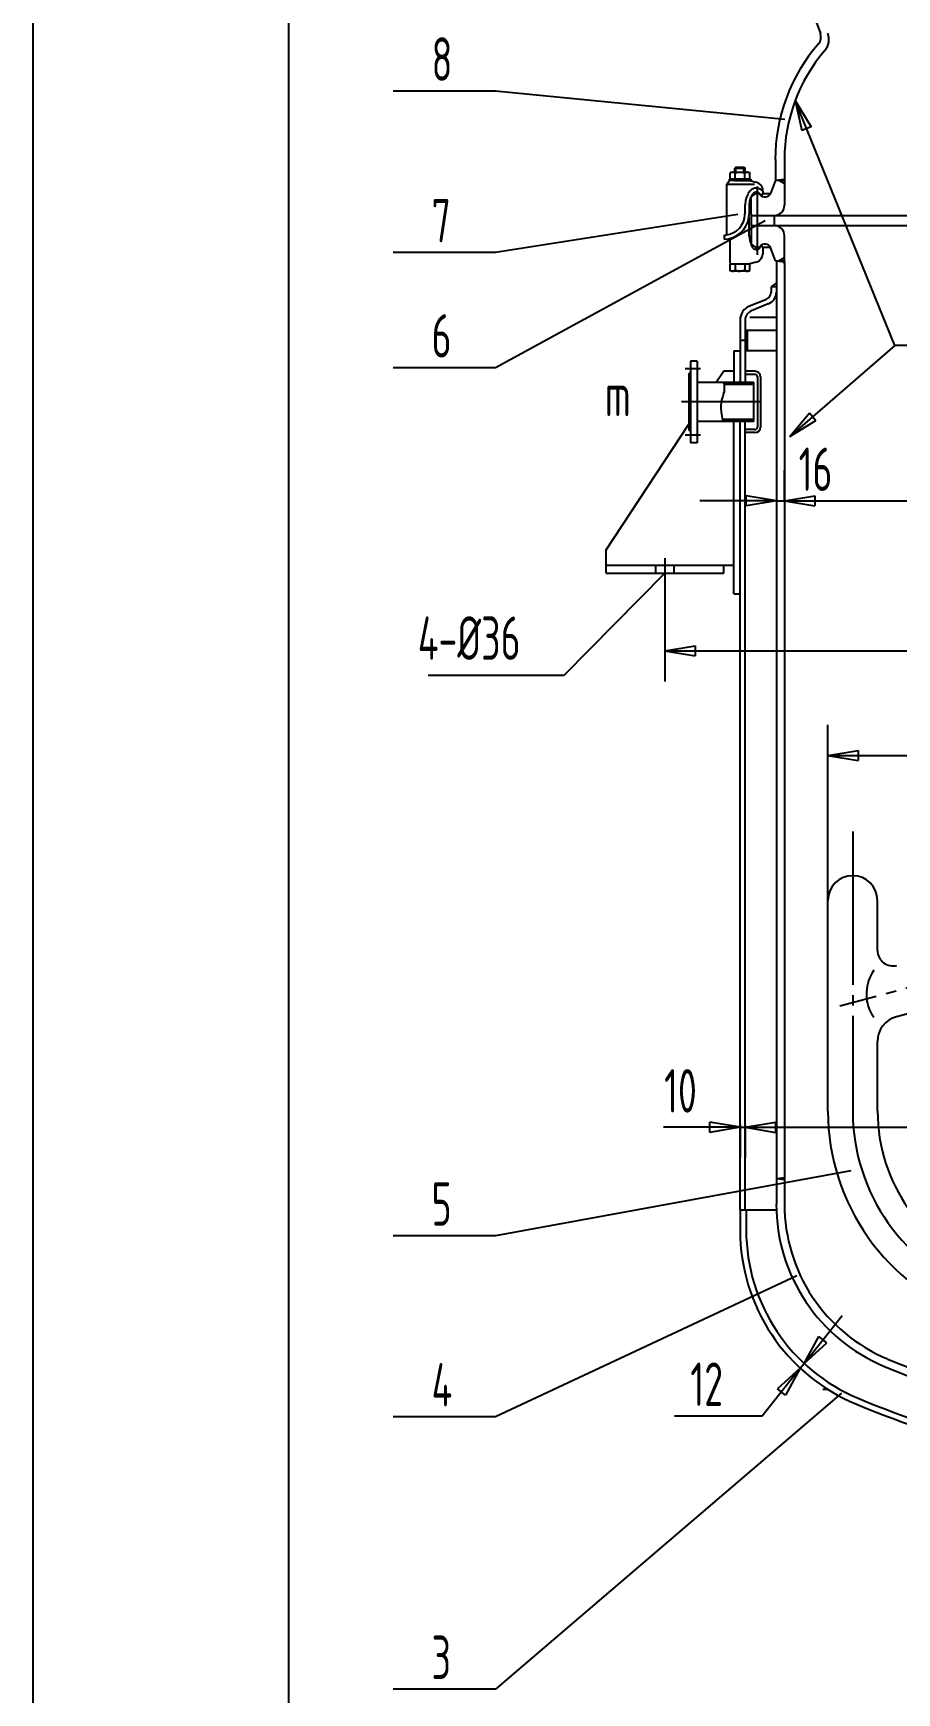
# Model space of a CAD drawing. Extents: x 231 to 66067, y -1596 to 5236.
# Drawn here: x 231 to 315.5, y -1286.8 to -1124.5 of the extents above; entities that cross this region are included whole.
import ezdxf

# ---------------------------------------------------------------- set-up
doc = ezdxf.new("R2010")
doc.units = 0
doc.linetypes.add('DASHDOT', pattern=[18, 15, -1, 1, -1])
doc.layers.get('0').update_dxf_attribs({"color": 1, "linetype": 'DASHDOT'})
for name, color, linetype in [('1', 8, 'CONTINUOUS'), ('12', 134, 'CONTINUOUS'), ('2', 8, 'CONTINUOUS')]:
    doc.layers.add(name, color=color, linetype=linetype)
doc.styles.get("Standard").update_dxf_attribs({"font": 'isocp.shx', "width": 0.707, "bigfont": 'hztxt.shx'})

# ---------------------------------------------------------------- blocks, each defined once
blk = doc.blocks.new('Cadt9')
at = {"layer": '2'}
for p, q in [((298.56, -1158.69), (298.57, -1158.76, 1)), ((298.57, -1158.76), (298.59, -1158.92)), ((298.33, -1160.41), (298.29, -1160.63)), ((298.39, -1160.22), (298.33, -1160.41)), ((298.45, -1160.05), (298.39, -1160.22)), ((298.5, -1159.88), (298.45, -1160.05)), ((298.54, -1159.72), (298.5, -1159.88)), ((298.58, -1159.57), (298.54, -1159.72)), ((298.6, -1159.41), (298.58, -1159.57)), ((298.59, -1158.92), (298.61, -1159.08)), ((298.61, -1159.25), (298.6, -1159.41)), ((298.61, -1159.08), (298.61, -1159.25)), ((298.29, -1160.63), (298.26, -1160.9)), ((298.26, -1160.9), (298.26, -1161.21)), ((298.26, -1161.21), (298.3, -1161.58)), ((298.3, -1161.58), (298.36, -1161.97)), ((298.36, -1161.97), (298.43, -1162.37)), ((298.43, -1162.37), (298.46, -1162.49))]:
    blk.add_line(p, q, dxfattribs=at)
blk = doc.blocks.new('Cadt13')
at = {"layer": '2'}
for p, q in [((304.5, -1170.37), (304.5, -1167.27)), ((392, -1170.27), (392, -1167.27)), ((303.7, -1170.27), (296.2, -1170.27)), ((303.7, -1170.27), (300.74, -1169.78)), ((300.74, -1170.76), (300.74, -1169.78)), ((303.7, -1170.27), (300.74, -1170.76)), ((303.7, -1169.7), (303.7, -1173.27)), ((303.7, -1170.27), (392, -1170.27, 1)), ((304.5, -1170.27), (307.46, -1169.78)), ((304.5, -1170.27), (307.46, -1170.76)), ((307.46, -1169.78), (307.46, -1170.76)), ((392, -1170.27), (389.04, -1169.78)), ((389.04, -1170.76), (389.04, -1169.78)), ((392, -1170.27), (389.04, -1170.76))]:
    blk.add_line(p, q, dxfattribs=at)
blk = doc.blocks.new('Cadt14')
at = {"layer": '2'}
for p, q in [((315.29, -1155.06), (305.54, -1131.12)), ((305.54, -1131.12), (307.12, -1133.68)), ((305.54, -1131.12), (306.2, -1134.05)), ((307.12, -1133.68), (306.2, -1134.05)), ((337.23, -1155.06), (315.29, -1155.06, 1))]:
    blk.add_line(p, q, dxfattribs=at)
blk = doc.blocks.new('Cadt15')
at = {"layer": '2'}
for p, q in [((315.29, -1155.06), (305.01, -1163.96, 1)), ((305.01, -1163.96), (306.93, -1161.65)), ((306.93, -1161.65), (307.57, -1162.39)), ((305.01, -1163.96), (307.57, -1162.39))]:
    blk.add_line(p, q, dxfattribs=at)
blk = doc.blocks.new('Cadt19')
at = {"layer": '2'}
for p, q in [((292.8, -1178.47), (292.8, -1187.93, 1)), ((403.7, -1178.47), (403.7, -1187.93)), ((292.8, -1184.93), (295.76, -1184.44)), ((295.76, -1184.44), (295.76, -1185.42)), ((403.7, -1184.93), (400.74, -1184.44)), ((400.74, -1184.44), (400.74, -1185.42)), ((292.8, -1184.93), (403.7, -1184.93)), ((292.8, -1184.93), (295.76, -1185.42)), ((403.7, -1184.93), (400.74, -1185.42))]:
    blk.add_line(p, q, dxfattribs=at)
blk = doc.blocks.new('Cadt20')
at = {"layer": '2'}
for p, q in [((308.75, -1211.18), (308.75, -1192.17, 1)), ((387.75, -1213.01), (387.75, -1192.17)), ((308.75, -1195.17), (311.71, -1194.68)), ((308.75, -1195.17), (387.75, -1195.17)), ((308.75, -1195.17), (311.71, -1195.67)), ((311.71, -1194.68), (311.71, -1195.67)), ((387.75, -1195.17), (384.79, -1194.68)), ((384.79, -1194.68), (384.79, -1195.67)), ((387.75, -1195.17), (384.79, -1195.67))]:
    blk.add_line(p, q, dxfattribs=at)
blk = doc.blocks.new('Cadt21')
at = {"layer": '2'}
for p, q in [((395.85, -1233.31), (395.85, -1228.53)), ((300.15, -1231.53), (292.65, -1231.53)), ((300.15, -1231.53), (297.19, -1231.04)), ((297.19, -1232.03), (297.19, -1231.04)), ((300.15, -1231.53), (297.19, -1232.03)), ((300.15, -1231.28), (300.15, -1234.53)), ((300.15, -1231.53), (395.85, -1231.53, 1)), ((300.65, -1231.53), (303.61, -1231.04)), ((300.65, -1231.33), (300.65, -1234.53)), ((300.65, -1231.53), (303.61, -1232.03)), ((303.61, -1231.04), (303.61, -1232.03)), ((395.85, -1231.53), (392.89, -1231.04)), ((392.89, -1232.03), (392.89, -1231.04)), ((395.85, -1231.53), (392.89, -1232.03))]:
    blk.add_line(p, q, dxfattribs=at)
blk = doc.blocks.new('Cadt27')
at = {"layer": '2'}
for p, q in [((306.41, -1254.62), (310.15, -1249.92)), ((306.41, -1254.62), (307.87, -1252)), ((306.41, -1254.62), (308.64, -1252.61)), ((308.64, -1252.61), (307.87, -1252)), ((306.04, -1255.09), (306.41, -1254.62)), ((306.04, -1255.09), (302.3, -1259.78, 1)), ((306.04, -1255.09), (303.81, -1257.1)), ((306.04, -1255.09), (304.58, -1257.71)), ((304.58, -1257.71), (303.81, -1257.1))]:
    blk.add_line(p, q, dxfattribs=at)

msp = doc.modelspace()

# ---------------------------------------------------------------- linework, layer by layer
for p, q in [((301.85, -1146.21), (301.85, -1139.52)), ((296.28, -1157.34), (294.79, -1157.34)), ((302.24, -1160.59), (294.41, -1160.59)), ((296.28, -1163.84), (294.79, -1163.84)), ((292.8, -1175.86), (292.8, -1178.47)), ((311.17, -1202.61), (311.17, -1230.53, 6.28)), ((348.25, -1209.42), (309.92, -1219.69, 6.28))]:
    msp.add_line(p, q)
msp.add_arc((330.1, -1229.96), 18.93, 180, 250.5474)
at = {"layer": '1'}
for p, q in [((256, -1586.03), (256, -1012.03)), ((307.02, -1121.86), (308.01, -1124.55)), ((299.74, -1137.63), (299.64, -1137.73)), ((299.64, -1138.13), (299.64, -1137.73)), ((299.64, -1137.73), (300.64, -1137.73)), ((299.74, -1137.63), (300.54, -1137.63)), ((300.54, -1137.63), (300.64, -1137.73)), ((300.64, -1138.13), (300.64, -1137.73)), ((303.6, -1136.89), (303.6, -1138.39)), ((304.5, -1136.89), (304.5, -1138.39)), ((299.16, -1138.93), (298.84, -1139.28)), ((298.84, -1144.18), (298.84, -1139.28)), ((298.84, -1139.28), (301.55, -1139.28)), ((301.19, -1138.8), (299.09, -1138.8)), ((299.09, -1138.8), (299.09, -1138.93)), ((299.64, -1138.93), (299.09, -1138.93)), ((299.23, -1138.13), (299.19, -1138.23)), ((299.22, -1138.21), (299.19, -1138.25)), ((299.19, -1138.8), (299.19, -1138.23)), ((299.19, -1138.25), (299.19, -1138.26)), ((299.26, -1138.18), (299.22, -1138.21)), ((299.23, -1138.13), (301.05, -1138.13)), ((299.23, -1138.13), (301.05, -1138.13)), ((299.31, -1138.16), (299.26, -1138.18)), ((299.35, -1138.14), (299.31, -1138.16)), ((299.4, -1138.13), (299.35, -1138.14)), ((299.45, -1138.13), (299.4, -1138.13)), ((299.5, -1138.14), (299.45, -1138.13)), ((299.55, -1138.16), (299.5, -1138.14)), ((299.59, -1138.19), (299.55, -1138.16)), ((299.63, -1138.22), (299.59, -1138.19)), ((299.66, -1138.26), (299.63, -1138.22)), ((299.64, -1138.93), (300.64, -1138.93)), ((299.8, -1138.19), (299.66, -1138.26)), ((299.66, -1138.8), (299.66, -1138.26)), ((299.96, -1138.15), (299.8, -1138.19)), ((300.13, -1138.13), (299.96, -1138.15)), ((300.3, -1138.14), (300.13, -1138.13)), ((300.46, -1138.19), (300.3, -1138.14)), ((300.62, -1138.26), (300.46, -1138.19)), ((300.65, -1138.22), (300.62, -1138.26)), ((300.62, -1138.8), (300.62, -1138.26)), ((300.64, -1138.93), (301.19, -1138.93)), ((300.69, -1138.19), (300.65, -1138.22)), ((300.73, -1138.16), (300.69, -1138.19)), ((300.78, -1138.14), (300.73, -1138.16)), ((300.83, -1138.13), (300.78, -1138.14)), ((300.88, -1138.13), (300.83, -1138.13)), ((300.93, -1138.14), (300.88, -1138.13)), ((300.97, -1138.16), (300.93, -1138.14)), ((301.02, -1138.18), (300.97, -1138.16)), ((301.06, -1138.21), (301.02, -1138.18)), ((301.05, -1138.13), (301.09, -1138.23)), ((301.09, -1138.25), (301.06, -1138.21)), ((301.09, -1138.8), (301.09, -1138.23)), ((301.09, -1138.93), (301.72, -1139.1, 6.28)), ((301.19, -1138.8), (301.19, -1138.93)), ((301.8, -1139.12), (301.72, -1139.1)), ((301.94, -1139.19), (301.8, -1139.12)), ((302.07, -1139.28), (301.94, -1139.19)), ((302.18, -1139.39), (302.07, -1139.28)), ((302.27, -1139.52), (302.18, -1139.39)), ((303.6, -1138.89), (303.13, -1140.19)), ((303.6, -1138.39), (303.6, -1138.89)), ((303.6, -1138.89), (304.5, -1138.79)), ((303.6, -1138.89), (303.95, -1138.89)), ((303.6, -1138.89), (304.5, -1138.89)), ((303.95, -1138.89), (304.5, -1139.21)), ((304.5, -1138.31), (304.5, -1139.44)), ((304.5, -1138.39), (304.5, -1138.79)), ((304.5, -1139.21), (304.5, -1141.34)), ((300.68, -1140.9), (300.64, -1141.27)), ((300.78, -1140.55), (300.68, -1140.9)), ((300.95, -1140.22), (300.78, -1140.55)), ((301, -1140.11), (300.95, -1140.2)), ((301.08, -1139.98), (301, -1140.11)), ((301.07, -1140.98), (301.04, -1141.27)), ((301.15, -1140.69), (301.07, -1140.98)), ((301.19, -1139.88), (301.08, -1139.98)), ((301.29, -1140.42), (301.15, -1140.69)), ((301.31, -1139.79), (301.19, -1139.88)), ((301.25, -1140.54), (301.67, -1140.24)), ((301.25, -1142.24), (301.25, -1140.54, 6.28)), ((301.29, -1140.42), (301.32, -1140.36)), ((301.44, -1139.73), (301.31, -1139.79)), ((301.33, -1140.35), (301.32, -1140.36)), ((301.36, -1140.28), (301.33, -1140.35)), ((301.41, -1140.22), (301.36, -1140.28)), ((301.47, -1140.17), (301.41, -1140.22)), ((301.59, -1139.69), (301.44, -1139.73)), ((301.54, -1140.12), (301.47, -1140.17)), ((301.61, -1140.1), (301.54, -1140.12)), ((301.73, -1139.68), (301.59, -1139.69)), ((301.69, -1140.08), (301.61, -1140.1)), ((301.77, -1140.08), (301.69, -1140.08)), ((301.88, -1139.69), (301.73, -1139.68)), ((301.84, -1140.09), (301.77, -1140.08)), ((301.92, -1140.12), (301.84, -1140.09)), ((301.85, -1140.19), (302.04, -1140.19)), ((302.03, -1139.73), (301.88, -1139.69)), ((301.99, -1140.15), (301.92, -1140.12)), ((302.05, -1140.2), (301.99, -1140.15)), ((302.16, -1139.79), (302.03, -1139.73)), ((302.1, -1140.26), (302.05, -1140.2)), ((302.14, -1140.33), (302.1, -1140.26)), ((302.29, -1140.33), (302.14, -1140.33)), ((302.28, -1139.87), (302.16, -1139.79)), ((302.33, -1139.66), (302.27, -1139.52)), ((302.39, -1139.98), (302.28, -1139.87)), ((302.29, -1140.33), (302.31, -1140.33)), ((302.31, -1140.33), (302.32, -1140.32)), ((302.32, -1140.32), (302.34, -1140.31)), ((302.37, -1139.81), (302.33, -1139.66)), ((302.34, -1140.31), (302.35, -1140.3)), ((302.35, -1140.3), (302.36, -1140.29)), ((302.36, -1140.29), (302.37, -1140.28)), ((302.39, -1139.97), (302.37, -1139.81)), ((302.37, -1140.28), (302.38, -1140.26)), ((302.38, -1140.26), (302.39, -1140.25)), ((302.39, -1139.97), (302.39, -1140.23)), ((302.39, -1140.19), (303.13, -1140.19)), ((302.39, -1140.25), (302.39, -1140.23)), ((300.47, -1142.98), (300.58, -1142.63)), ((300.58, -1142.63), (300.62, -1142.27)), ((300.62, -1141.31), (300.62, -1142.18)), ((300.62, -1142.27), (300.63, -1142.18)), ((300.64, -1141.27), (300.64, -1141.31)), ((300.9, -1142.99), (301.01, -1142.56)), ((301.01, -1142.56), (301.04, -1142.18)), ((301.04, -1141.27), (301.04, -1141.31)), ((301.04, -1141.31), (301.04, -1142.18)), ((301.04, -1144.35), (301.04, -1142.5)), ((301.35, -1142.34), (301.25, -1142.24, 6.28)), ((301.25, -1142.34), (301.25, -1143.34)), ((301.25, -1142.34), (345.87, -1142.34, 6.28)), ((303.5, -1142.34), (303.5, -1143.34)), ((298.59, -1144.28), (298.74, -1144.28)), ((298.59, -1144.28), (298.59, -1144.68)), ((298.74, -1144.28), (298.76, -1144.28)), ((298.76, -1144.28), (298.77, -1144.27)), ((298.77, -1144.27), (298.79, -1144.26)), ((298.79, -1144.26), (298.8, -1144.25)), ((298.8, -1144.25), (298.81, -1144.24)), ((298.81, -1144.25), (299.16, -1144.17)), ((298.81, -1144.24), (298.82, -1144.23)), ((298.82, -1144.23), (298.83, -1144.21)), ((298.83, -1144.21), (298.84, -1144.2)), ((298.84, -1144.2), (298.84, -1144.18)), ((299.16, -1144.17), (299.5, -1144.03)), ((299.5, -1144.03), (299.81, -1143.84)), ((299.81, -1143.84), (300.08, -1143.59)), ((299.83, -1144.32), (300.18, -1144.06)), ((300.08, -1143.59), (300.3, -1143.3)), ((300.18, -1144.06), (300.48, -1143.75)), ((300.3, -1143.3), (300.47, -1142.98)), ((300.48, -1143.75), (300.73, -1143.38)), ((300.73, -1143.38), (300.9, -1142.99)), ((301.35, -1143.34), (301.25, -1143.44, 6.28)), ((301.25, -1143.34), (345.87, -1143.34)), ((301.25, -1143.44), (301.25, -1145.14)), ((298.59, -1144.68), (299.02, -1144.63)), ((298.59, -1144.68), (298.59, -1144.68)), ((299.02, -1144.63), (299.44, -1144.51)), ((299.19, -1147.02), (299.19, -1144.58)), ((299.44, -1144.51), (299.83, -1144.32)), ((301.04, -1144.35), (301.06, -1144.58)), ((301.06, -1144.58), (301.11, -1144.79)), ((301.11, -1144.79), (301.31, -1145.37)), ((301.25, -1145.14), (301.67, -1145.44)), ((301.31, -1145.37), (301.34, -1145.44)), ((301.34, -1145.44), (301.39, -1145.51)), ((301.39, -1145.51), (301.44, -1145.56)), ((301.44, -1145.56), (301.51, -1145.61)), ((301.51, -1145.61), (301.58, -1145.64)), ((301.58, -1145.64), (301.65, -1145.66)), ((301.65, -1145.66), (301.73, -1145.67)), ((301.73, -1145.67), (301.81, -1145.67)), ((301.81, -1145.67), (301.88, -1145.65)), ((301.85, -1145.49), (302.1, -1145.49, 6.28)), ((301.88, -1145.65), (301.96, -1145.62)), ((301.96, -1145.62), (302.02, -1145.57)), ((302.02, -1145.57), (302.08, -1145.52)), ((302.08, -1145.52), (302.12, -1145.45)), ((302.12, -1145.45), (302.15, -1145.4)), ((302.29, -1145.37), (302.19, -1145.37)), ((302.31, -1145.37), (302.29, -1145.37)), ((302.32, -1145.38), (302.31, -1145.37)), ((302.34, -1145.39), (302.32, -1145.38)), ((302.35, -1145.4), (302.34, -1145.39)), ((302.36, -1145.41), (302.35, -1145.4)), ((302.37, -1145.42), (302.36, -1145.41)), ((302.38, -1145.44), (302.37, -1145.42)), ((302.39, -1145.45), (302.38, -1145.44)), ((302.39, -1145.47), (302.39, -1145.45)), ((302.39, -1145.47), (302.39, -1146.11)), ((303.13, -1145.49), (302.39, -1145.49)), ((303.6, -1146.79), (303.13, -1145.49)), ((304.5, -1147.12), (304.5, -1144.34)), ((299.19, -1147.02), (299.19, -1147.04)), ((299.19, -1147.04), (299.19, -1147.06)), ((299.19, -1147.06), (299.2, -1147.07)), ((301.09, -1147.12), (299.19, -1147.12)), ((299.19, -1147.69), (299.19, -1147.12)), ((299.2, -1147.07), (299.21, -1147.09)), ((299.21, -1147.09), (299.22, -1147.1)), ((299.22, -1147.1), (299.24, -1147.11)), ((299.24, -1147.11), (299.25, -1147.12)), ((299.25, -1147.12), (299.27, -1147.12)), ((299.27, -1147.12), (299.29, -1147.12)), ((299.66, -1147.12), (299.66, -1147.66)), ((300.61, -1147.12), (300.61, -1147.66)), ((301.73, -1146.91), (300.97, -1147.12)), ((301.09, -1147.69), (301.09, -1147.12)), ((301.73, -1146.91), (301.88, -1146.85)), ((301.88, -1146.85), (302.01, -1146.77)), ((302.01, -1146.77), (302.13, -1146.67)), ((302.13, -1146.67), (302.23, -1146.55)), ((302.23, -1146.55), (302.31, -1146.41)), ((302.31, -1146.41), (302.36, -1146.26)), ((302.36, -1146.26), (302.39, -1146.11)), ((303.6, -1146.79), (304.5, -1146.79)), ((303.7, -1146.79), (304.5, -1146.89, 6.28)), ((303.7, -1146.79), (304.5, -1146.79)), ((303.7, -1146.79), (303.7, -1223.7)), ((303.95, -1146.79), (304.5, -1146.47)), ((304.5, -1146.89), (304.5, -1223.7)), ((299.19, -1147.66), (299.22, -1147.7)), ((299.23, -1147.79), (299.19, -1147.69)), ((299.22, -1147.7), (299.26, -1147.74)), ((301.05, -1147.79), (299.23, -1147.79)), ((299.26, -1147.74), (299.3, -1147.76)), ((299.3, -1147.76), (299.35, -1147.78)), ((299.35, -1147.78), (299.4, -1147.79)), ((299.4, -1147.79), (299.45, -1147.79)), ((299.45, -1147.79), (299.5, -1147.78)), ((299.5, -1147.78), (299.54, -1147.76)), ((299.54, -1147.76), (299.59, -1147.74)), ((299.59, -1147.74), (299.63, -1147.71)), ((299.63, -1147.71), (299.66, -1147.67)), ((299.66, -1147.67), (299.66, -1147.66)), ((299.66, -1147.66), (299.82, -1147.73)), ((299.82, -1147.73), (299.98, -1147.78)), ((299.98, -1147.78), (300.15, -1147.79)), ((300.15, -1147.79), (300.32, -1147.77)), ((300.32, -1147.77), (300.48, -1147.73)), ((300.48, -1147.73), (300.61, -1147.66)), ((300.61, -1147.66), (300.65, -1147.7)), ((300.65, -1147.7), (300.68, -1147.74)), ((300.68, -1147.74), (300.73, -1147.76)), ((300.73, -1147.76), (300.78, -1147.78)), ((300.78, -1147.78), (300.83, -1147.79)), ((300.83, -1147.79), (300.88, -1147.79)), ((300.88, -1147.79), (300.93, -1147.78)), ((300.93, -1147.78), (300.97, -1147.76)), ((300.97, -1147.76), (301.02, -1147.74)), ((301.02, -1147.74), (301.06, -1147.71)), ((301.05, -1147.79), (301.09, -1147.69)), ((301.06, -1147.71), (301.09, -1147.67)), ((301.09, -1147.67), (301.09, -1147.66)), ((303.7, -1148.94), (303.2, -1149.34)), ((301.08, -1151.2), (302.73, -1150.54)), ((303.7, -1149.34), (303.2, -1149.34)), ((303.2, -1149.34), (303.2, -1149.84, 6.28)), ((301.11, -1152.31), (303.7, -1152.31)), ((302.91, -1151), (301.27, -1151.66, 6.28)), ((300.15, -1152.59), (300.15, -1158.69, 6.28)), ((300.65, -1152.59), (300.65, -1158.69)), ((303.7, -1153.59), (300.65, -1153.59)), ((300.85, -1153.59), (300.85, -1155.59)), ((299.55, -1155.59), (299.55, -1158.69)), ((299.55, -1155.59), (300.15, -1155.59)), ((300.65, -1154.59), (300.15, -1154.59)), ((303.7, -1155.59), (300.65, -1155.59)), ((295.3, -1156.59), (295.3, -1164.59)), ((295.95, -1156.59), (295.3, -1156.59)), ((295.95, -1156.59), (295.95, -1164.59)), ((295.15, -1157.84), (295.3, -1157.69)), ((295.15, -1157.84), (295.15, -1163.34)), ((301.5, -1158.69), (295.95, -1158.69)), ((298.55, -1157.59), (297.82, -1158.69)), ((299.55, -1157.59), (298.55, -1157.59)), ((301.5, -1158.89), (298.59, -1158.89)), ((301.6, -1157.59), (300.65, -1157.59, 6.28)), ((301.6, -1157.89), (300.65, -1157.89)), ((301.5, -1162.49), (301.5, -1158.69)), ((301.85, -1158.14), (301.85, -1163.04)), ((302.15, -1158.14), (302.15, -1163.04, 6.28)), ((287.05, -1175.04), (295.15, -1162.75)), ((295.15, -1163.34), (295.3, -1163.49)), ((301.5, -1162.49), (295.95, -1162.49)), ((301.5, -1162.29), (298.42, -1162.29)), ((299.55, -1179.34), (299.55, -1162.49)), ((300.15, -1239.59), (300.15, -1162.49)), ((300.65, -1239.59), (300.65, -1162.49)), ((301.6, -1163.29), (300.65, -1163.29)), ((301.6, -1163.59), (300.65, -1163.59)), ((295.95, -1164.59), (295.3, -1164.59)), ((287.05, -1177.34), (287.05, -1175.04)), ((287.05, -1176.54), (299.55, -1176.54)), ((291.9, -1177.34), (291.9, -1176.54)), ((293.7, -1177.34), (293.7, -1176.54)), ((298.55, -1177.34), (298.55, -1176.54)), ((287.05, -1177.34), (298.55, -1177.34)), ((299.55, -1179.34), (300.15, -1179.34)), ((308.75, -1229.96), (308.75, -1209.34)), ((313.6, -1214.24), (313.6, -1209.34)), ((313.6, -1214.24), (313.6, -1209.34)), ((343.98, -1213.07), (315.45, -1220.72)), ((313.22, -1220.8), (313.04, -1220.48, 6.28)), ((303.7, -1223.7), (303.7, -1236.54)), ((304.5, -1223.7), (304.5, -1236.54)), ((313.6, -1229.96), (313.6, -1223.13)), ((303.7, -1236.54), (304.5, -1236.44)), ((303.7, -1236.54), (303.7, -1239.04)), ((303.7, -1236.54), (304.5, -1236.64)), ((303.7, -1236.54), (304.5, -1236.54)), ((303.7, -1236.54), (304.5, -1236.54)), ((304.5, -1236.54), (304.5, -1239.04, 6.28)), ((300.15, -1239.59), (300.15, -1241.59)), ((300.15, -1239.59), (303.7, -1239.59)), ((300.75, -1239.59), (300.75, -1241.59, 6.28)), ((308.75, -1257.17), (308.25, -1257.17))]:
    msp.add_line(p, q, dxfattribs=at)
for centre, radius, start, end in [((307.07, -1124.9), 1, 319.0625, 380.291), ((307.15, -1125.11), 1.7, 319.4106, 380.291), ((320.9, -1136.89), 17.31, 139.0625, 180), ((320.9, -1136.89), 16.41, 139.4106, 180), ((301.85, -1140.54), 0.35, 39.1667, 130.7011), ((302.58, -1139.94), 0.6, 219.1667, 335.3757), ((303.5, -1141.34), 1, 270, 360), ((303.5, -1144.34), 1, 0, 90), ((301.85, -1145.14), 0.35, 229.2989, 320.8333), ((302.58, -1145.74), 0.6, 24.6243, 140.8333), ((302.19, -1145.42), 0.05, 90, 154.0298), ((302.45, -1149.84), 0.75, 293.2618, 360), ((302.45, -1149.84), 1.25, 293.2618, 360), ((301.65, -1152.59), 1.5, 113.2618, 180), ((301.65, -1152.59), 1, 113.2618, 180), ((301.6, -1158.14), 0.55, 0, 90), ((301.6, -1158.14), 0.25, 0, 90), ((301.6, -1163.04), 0.55, 270, 360), ((301.6, -1163.04), 0.25, 270, 360), ((311.17, -1209.34), 2.42, 0, 180), ((315.1, -1214.24), 1.5, 180, 285), ((316.51, -1218.49), 4, 144.6053, 209.8989), ((316.1, -1223.13), 2.5, 105, 180), ((330.1, -1229.96), 21.35, 180, 250.5474), ((330.1, -1229.96), 16.5, 180, 250.5474), ((320.9, -1239.04), 17.21, 180, 247.3801), ((320.9, -1239.04), 16.41, 180, 247.3801), ((318.56, -1241.59), 18.41, 180, 247.3801), ((318.56, -1241.59), 17.81, 180, 247.3801), ((348.25, -1173.42), 87.5, 247.3801, 267.1505), ((348.25, -1173.42), 88.3, 247.3801, 267.24), ((348.25, -1170.34), 95.6, 247.3801, 256.7571), ((348.25, -1170.34), 95, 247.3801, 256.6719)]:
    msp.add_arc(centre, radius, start, end, dxfattribs=at)
at = {"layer": '12'}
msp.add_line((231, -1596.03), (231, -1002.03), dxfattribs=at)
at = {"layer": '2'}
for p, q in [((276.22, -1130.18), (266.22, -1130.18)), ((304.54, -1132.95), (276.22, -1130.18)), ((299.75, -1138.13), (299.75, -1137.63)), ((300.53, -1138.13), (300.53, -1137.63)), ((299.94, -1142.26), (276.22, -1145.98)), ((302.62, -1142.86), (276.22, -1157.24)), ((276.22, -1145.98), (266.22, -1145.98)), ((276.22, -1157.24), (266.22, -1157.24)), ((292.8, -1177.34), (282.9, -1187.34)), ((282.9, -1187.34), (269.64, -1187.34)), ((311, -1235.79), (276.22, -1242.15)), ((276.22, -1242.15), (266.22, -1242.15)), ((305.7, -1246.04), (276.22, -1259.83)), ((310.08, -1257.53), (276.22, -1286.49)), ((276.22, -1259.83), (266.22, -1259.83)), ((302.3, -1259.78), (293.74, -1259.78)), ((276.22, -1286.49), (266.22, -1286.49))]:
    msp.add_line(p, q, dxfattribs=at)

# ---------------------------------------------------------------- block references
for name in ['Cadt14', 'Cadt15', 'Cadt9', 'Cadt13', 'Cadt19', 'Cadt20', 'Cadt21', 'Cadt27']:
    msp.add_blockref(name, (0, 0))

# ---------------------------------------------------------------- texts
at = {"layer": '2', "char_height": 4.25, "width": 65536, "attachment_point": 7}
for s, insert in [('8', (269.97, -1129.18)), ('7', (269.97, -1144.98)), ('6', (269.97, -1156.24)), ('m', (286.92, -1161.98)), ('16', (305.88, -1169.29)), ('4-%%c36', (268.62, -1185.81)), ('10', (292.72, -1230.09)), ('5', (269.97, -1241.15)), ('4', (269.97, -1258.83)), ('12', (295.29, -1258.78)), ('3', (269.97, -1285.49))]:
    msp.add_mtext(s, dxfattribs=dict(at, insert=insert))

doc.saveas('drawing.dxf')
